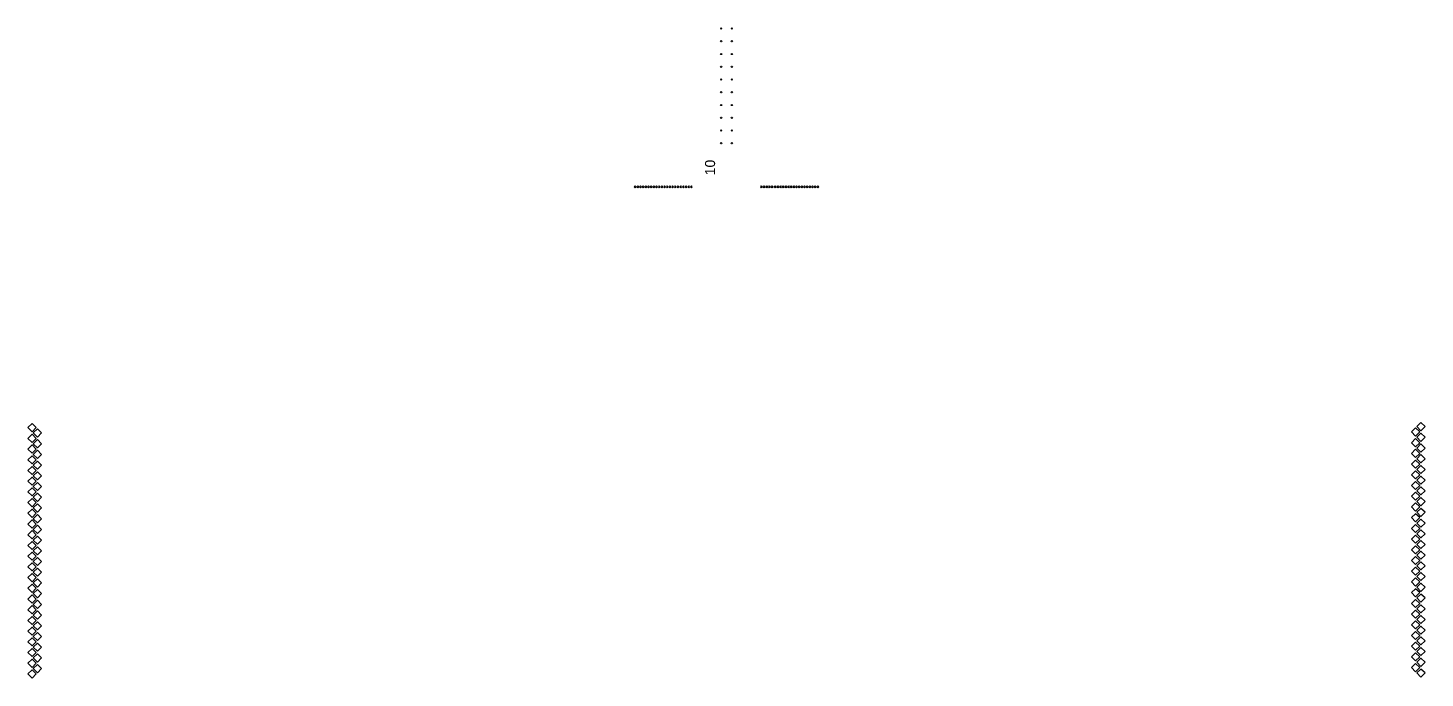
# Model space of a CAD drawing. Header units: inches. Extents: x -5.5 to 5.5, y -35.1 to 35.1.
# Drawn here: x -5.48 to 5.47, y -15.17 to -10.07 of the extents above; entities that cross this region are included whole.
import ezdxf

# ---------------------------------------------------------------- set-up
doc = ezdxf.new("R2010")
doc.units = ezdxf.units.IN
doc.header["$MEASUREMENT"] = 0
doc.styles.get("Standard").update_dxf_attribs({"font": 'arial.ttf'})

# ---------------------------------------------------------------- blocks, each defined once
blk = doc.blocks.new('*U23')
for centre in [(-0.042, 0), (0.042, 0)]:
    blk.add_circle(centre, 0.005)
blk = doc.blocks.new('*U24')
at = {"color": 0, "linetype": 'ByBlock', "lineweight": -2, "transparency": 16777216}
for p in [(0, 0.9), (0, 0.8), (0, 0.7), (0, 0.6), (0, 0.5), (0, 0.4), (0, 0.3), (0, 0.2), (0, 0.1), (0, 0)]:
    blk.add_blockref('*U23', p, dxfattribs=at)

msp = doc.modelspace()

# ---------------------------------------------------------------- linework, layer by layer
for points in [[(-0.714, -11.317), (-0.721, -11.31), (-0.728, -11.317), (-0.721, -11.324)], [(-0.693, -11.317), (-0.7, -11.31), (-0.707, -11.317), (-0.7, -11.324)], [(-0.672, -11.317), (-0.679, -11.31), (-0.686, -11.317), (-0.679, -11.324)], [(-0.651, -11.317), (-0.658, -11.31), (-0.665, -11.317), (-0.658, -11.324)], [(-0.63, -11.317), (-0.637, -11.31), (-0.644, -11.317), (-0.637, -11.324)], [(-0.609, -11.317), (-0.616, -11.31), (-0.623, -11.317), (-0.616, -11.324)], [(-0.588, -11.317), (-0.595, -11.31), (-0.602, -11.317), (-0.595, -11.324)], [(-0.567, -11.317), (-0.574, -11.31), (-0.581, -11.317), (-0.574, -11.324)], [(-0.546, -11.317), (-0.553, -11.31), (-0.56, -11.317), (-0.553, -11.324)], [(-0.525, -11.317), (-0.532, -11.31), (-0.539, -11.317), (-0.532, -11.324)], [(-0.504, -11.317), (-0.511, -11.31), (-0.518, -11.317), (-0.511, -11.324)], [(-0.483, -11.317), (-0.49, -11.31), (-0.497, -11.317), (-0.49, -11.324)], [(-0.462, -11.317), (-0.469, -11.31), (-0.476, -11.317), (-0.469, -11.324)], [(-0.441, -11.317), (-0.448, -11.31), (-0.455, -11.317), (-0.448, -11.324)], [(-0.42, -11.317), (-0.427, -11.31), (-0.434, -11.317), (-0.427, -11.324)], [(-0.399, -11.317), (-0.406, -11.31), (-0.413, -11.317), (-0.406, -11.324)], [(-0.378, -11.317), (-0.385, -11.31), (-0.392, -11.317), (-0.385, -11.324)], [(-0.357, -11.317), (-0.364, -11.31), (-0.371, -11.317), (-0.364, -11.324)], [(-0.336, -11.317), (-0.343, -11.31), (-0.35, -11.317), (-0.343, -11.324)], [(-0.315, -11.317), (-0.322, -11.31), (-0.329, -11.317), (-0.322, -11.324)], [(-0.294, -11.317), (-0.301, -11.31), (-0.308, -11.317), (-0.301, -11.324)], [(-0.273, -11.317), (-0.28, -11.31), (-0.287, -11.317), (-0.28, -11.324)], [(0.263, -11.317), (0.27, -11.31), (0.277, -11.317), (0.27, -11.324)], [(0.284, -11.317), (0.291, -11.31), (0.298, -11.317), (0.291, -11.324)], [(0.305, -11.317), (0.312, -11.31), (0.319, -11.317), (0.312, -11.324)], [(0.326, -11.317), (0.333, -11.31), (0.34, -11.317), (0.333, -11.324)], [(0.347, -11.317), (0.354, -11.31), (0.361, -11.317), (0.354, -11.324)], [(0.368, -11.317), (0.375, -11.31), (0.382, -11.317), (0.375, -11.324)], [(0.389, -11.317), (0.396, -11.31), (0.403, -11.317), (0.396, -11.324)], [(0.41, -11.317), (0.417, -11.31), (0.424, -11.317), (0.417, -11.324)], [(0.431, -11.317), (0.438, -11.31), (0.445, -11.317), (0.438, -11.324)], [(0.452, -11.317), (0.459, -11.31), (0.466, -11.317), (0.459, -11.324)], [(0.473, -11.317), (0.48, -11.31), (0.487, -11.317), (0.48, -11.324)], [(0.494, -11.317), (0.501, -11.31), (0.508, -11.317), (0.501, -11.324)], [(0.515, -11.317), (0.522, -11.31), (0.529, -11.317), (0.522, -11.324)], [(0.536, -11.317), (0.543, -11.31), (0.55, -11.317), (0.543, -11.324)], [(0.557, -11.317), (0.564, -11.31), (0.571, -11.317), (0.564, -11.324)], [(0.578, -11.317), (0.585, -11.31), (0.592, -11.317), (0.585, -11.324)], [(0.599, -11.317), (0.606, -11.31), (0.613, -11.317), (0.606, -11.324)], [(0.62, -11.317), (0.627, -11.31), (0.634, -11.317), (0.627, -11.324)], [(0.641, -11.317), (0.648, -11.31), (0.655, -11.317), (0.648, -11.324)], [(0.662, -11.317), (0.669, -11.31), (0.676, -11.317), (0.669, -11.324)], [(0.683, -11.317), (0.69, -11.31), (0.697, -11.317), (0.69, -11.324)], [(0.704, -11.317), (0.711, -11.31), (0.718, -11.317), (0.711, -11.324)], [(-5.478, -13.205), (-5.446, -13.173), (-5.414, -13.205), (-5.446, -13.237)], [(-5.436, -13.247), (-5.404, -13.215), (-5.372, -13.247), (-5.404, -13.279)], [(5.426, -13.239), (5.394, -13.207), (5.362, -13.239), (5.394, -13.271)], [(5.468, -13.197), (5.436, -13.165), (5.404, -13.197), (5.436, -13.229)], [(-5.446, -13.321), (-5.478, -13.289), (-5.446, -13.257), (-5.414, -13.289)], [(-5.446, -13.405), (-5.478, -13.373), (-5.446, -13.341), (-5.414, -13.373)], [(-5.436, -13.331), (-5.404, -13.299), (-5.372, -13.331), (-5.404, -13.363)], [(5.426, -13.323), (5.394, -13.291), (5.362, -13.323), (5.394, -13.355)], [(5.436, -13.313), (5.468, -13.281), (5.436, -13.249), (5.404, -13.281)], [(5.436, -13.397), (5.468, -13.365), (5.436, -13.333), (5.404, -13.365)], [(-5.446, -13.489), (-5.478, -13.457), (-5.446, -13.425), (-5.414, -13.457)], [(-5.436, -13.415), (-5.404, -13.383), (-5.372, -13.415), (-5.404, -13.447)], [(5.426, -13.407), (5.394, -13.375), (5.362, -13.407), (5.394, -13.439)], [(5.394, -13.46), (5.362, -13.491), (5.394, -13.523), (5.426, -13.491)], [(5.436, -13.481), (5.468, -13.449), (5.436, -13.417), (5.404, -13.449)], [(-5.446, -13.573), (-5.478, -13.541), (-5.446, -13.509), (-5.414, -13.541)], [(-5.404, -13.467), (-5.372, -13.499), (-5.404, -13.531), (-5.436, -13.499)], [(-5.404, -13.551), (-5.372, -13.583), (-5.404, -13.615), (-5.436, -13.583)], [(5.394, -13.544), (5.362, -13.575), (5.394, -13.607), (5.426, -13.575)], [(5.436, -13.565), (5.468, -13.533), (5.436, -13.502), (5.404, -13.533)], [(-5.446, -13.657), (-5.478, -13.625), (-5.446, -13.593), (-5.414, -13.625)], [(-5.446, -13.741), (-5.478, -13.709), (-5.446, -13.677), (-5.414, -13.709)], [(-5.404, -13.635), (-5.372, -13.667), (-5.404, -13.699), (-5.436, -13.667)], [(5.394, -13.628), (5.362, -13.659), (5.394, -13.691), (5.426, -13.659)], [(5.436, -13.649), (5.468, -13.617), (5.436, -13.586), (5.404, -13.617)], [(5.436, -13.733), (5.468, -13.701), (5.436, -13.67), (5.404, -13.701)], [(-5.446, -13.825), (-5.478, -13.793), (-5.446, -13.761), (-5.414, -13.793)], [(-5.404, -13.719), (-5.372, -13.751), (-5.404, -13.783), (-5.436, -13.751)], [(5.394, -13.712), (5.362, -13.743), (5.394, -13.775), (5.426, -13.743)], [(5.436, -13.817), (5.468, -13.785), (5.436, -13.754), (5.404, -13.785)], [(-5.446, -13.909), (-5.478, -13.877), (-5.446, -13.845), (-5.414, -13.877)], [(-5.404, -13.803), (-5.372, -13.835), (-5.404, -13.867), (-5.436, -13.835)], [(-5.404, -13.887), (-5.372, -13.919), (-5.404, -13.951), (-5.436, -13.919)], [(5.394, -13.796), (5.362, -13.827), (5.394, -13.859), (5.426, -13.827)], [(5.394, -13.88), (5.362, -13.911), (5.394, -13.943), (5.426, -13.911)], [(5.436, -13.901), (5.468, -13.869), (5.436, -13.838), (5.404, -13.869)], [(-5.446, -13.993), (-5.478, -13.961), (-5.446, -13.929), (-5.414, -13.961)], [(-5.404, -13.971), (-5.372, -14.003), (-5.404, -14.035), (-5.436, -14.003)], [(5.394, -13.964), (5.362, -13.995), (5.394, -14.027), (5.426, -13.995)], [(5.436, -13.985), (5.468, -13.953), (5.436, -13.922), (5.404, -13.953)], [(5.436, -14.069), (5.468, -14.037), (5.436, -14.006), (5.404, -14.037)], [(5.436, -14.069), (5.468, -14.037), (5.436, -14.006), (5.404, -14.037)], [(-5.446, -14.077), (-5.478, -14.045), (-5.446, -14.013), (-5.414, -14.045)], [(-5.446, -14.077), (-5.478, -14.045), (-5.446, -14.013), (-5.414, -14.045)], [(-5.446, -14.161), (-5.478, -14.129), (-5.446, -14.097), (-5.414, -14.129)], [(-5.436, -14.087), (-5.404, -14.055), (-5.372, -14.087), (-5.404, -14.119)], [(5.426, -14.079), (5.394, -14.048), (5.362, -14.079), (5.394, -14.111)], [(5.436, -14.153), (5.468, -14.121), (5.436, -14.09), (5.404, -14.121)], [(-5.446, -14.245), (-5.478, -14.213), (-5.446, -14.181), (-5.414, -14.213)], [(-5.436, -14.171), (-5.404, -14.139), (-5.372, -14.171), (-5.404, -14.203)], [(-5.404, -14.223), (-5.372, -14.255), (-5.404, -14.287), (-5.436, -14.255)], [(5.426, -14.163), (5.394, -14.132), (5.362, -14.163), (5.394, -14.195)], [(5.394, -14.216), (5.362, -14.247), (5.394, -14.279), (5.426, -14.247)], [(5.436, -14.237), (5.468, -14.205), (5.436, -14.174), (5.404, -14.205)], [(-5.478, -14.297), (-5.446, -14.265), (-5.414, -14.297), (-5.446, -14.329)], [(-5.436, -14.339), (-5.404, -14.307), (-5.372, -14.339), (-5.404, -14.371)], [(5.426, -14.331), (5.394, -14.3), (5.362, -14.331), (5.394, -14.363)], [(5.468, -14.289), (5.436, -14.258), (5.404, -14.289), (5.436, -14.321)], [(-5.446, -14.413), (-5.478, -14.381), (-5.446, -14.349), (-5.414, -14.381)], [(-5.446, -14.497), (-5.478, -14.465), (-5.446, -14.433), (-5.414, -14.465)], [(-5.436, -14.423), (-5.404, -14.391), (-5.372, -14.423), (-5.404, -14.455)], [(5.426, -14.415), (5.394, -14.384), (5.362, -14.415), (5.394, -14.447)], [(5.436, -14.405), (5.468, -14.373), (5.436, -14.342), (5.404, -14.373)], [(5.436, -14.489), (5.468, -14.457), (5.436, -14.426), (5.404, -14.457)], [(-5.446, -14.581), (-5.478, -14.549), (-5.446, -14.517), (-5.414, -14.549)], [(-5.436, -14.507), (-5.404, -14.475), (-5.372, -14.507), (-5.404, -14.539)], [(5.426, -14.499), (5.394, -14.468), (5.362, -14.499), (5.394, -14.531)], [(5.394, -14.552), (5.362, -14.583), (5.394, -14.615), (5.426, -14.583)], [(5.436, -14.573), (5.468, -14.541), (5.436, -14.51), (5.404, -14.541)], [(-5.446, -14.665), (-5.478, -14.633), (-5.446, -14.601), (-5.414, -14.633)], [(-5.404, -14.559), (-5.372, -14.591), (-5.404, -14.623), (-5.436, -14.591)], [(-5.404, -14.643), (-5.372, -14.675), (-5.404, -14.707), (-5.436, -14.675)], [(5.394, -14.636), (5.362, -14.667), (5.394, -14.699), (5.426, -14.667)], [(5.436, -14.657), (5.468, -14.625), (5.436, -14.594), (5.404, -14.625)], [(-5.446, -14.749), (-5.478, -14.717), (-5.446, -14.685), (-5.414, -14.717)], [(-5.446, -14.833), (-5.478, -14.801), (-5.446, -14.769), (-5.414, -14.801)], [(-5.404, -14.727), (-5.372, -14.759), (-5.404, -14.791), (-5.436, -14.759)], [(5.394, -14.72), (5.362, -14.751), (5.394, -14.783), (5.426, -14.751)], [(5.436, -14.741), (5.468, -14.709), (5.436, -14.678), (5.404, -14.709)], [(5.436, -14.825), (5.468, -14.793), (5.436, -14.762), (5.404, -14.793)], [(-5.446, -14.917), (-5.478, -14.885), (-5.446, -14.853), (-5.414, -14.885)], [(-5.404, -14.811), (-5.372, -14.843), (-5.404, -14.875), (-5.436, -14.843)], [(5.394, -14.804), (5.362, -14.835), (5.394, -14.867), (5.426, -14.835)], [(5.436, -14.909), (5.468, -14.877), (5.436, -14.846), (5.404, -14.877)], [(-5.446, -15.001), (-5.478, -14.969), (-5.446, -14.937), (-5.414, -14.969)], [(-5.404, -14.895), (-5.372, -14.927), (-5.404, -14.959), (-5.436, -14.927)], [(-5.404, -14.979), (-5.372, -15.011), (-5.404, -15.043), (-5.436, -15.011)], [(5.394, -14.888), (5.362, -14.919), (5.394, -14.951), (5.426, -14.919)], [(5.394, -14.972), (5.362, -15.003), (5.394, -15.035), (5.426, -15.003)], [(5.436, -14.993), (5.468, -14.961), (5.436, -14.93), (5.404, -14.961)], [(-5.446, -15.085), (-5.478, -15.053), (-5.446, -15.021), (-5.414, -15.053)], [(-5.404, -15.063), (-5.372, -15.095), (-5.404, -15.127), (-5.436, -15.095)], [(5.394, -15.056), (5.362, -15.087), (5.394, -15.119), (5.426, -15.087)], [(5.436, -15.077), (5.468, -15.045), (5.436, -15.014), (5.404, -15.045)], [(5.436, -15.161), (5.468, -15.129), (5.436, -15.098), (5.404, -15.129)], [(-5.446, -15.169), (-5.478, -15.137), (-5.446, -15.105), (-5.414, -15.137)]]:
    msp.add_lwpolyline(points, close=True)

# ---------------------------------------------------------------- block references
msp.add_blockref('*U24', (-0.005, -10.975))

# ---------------------------------------------------------------- texts
at = {"insert": (-0.173, -11.226), "char_height": 0.0785, "attachment_point": 1, "rotation": 90}
msp.add_mtext_dynamic_manual_height_columns('10', width=0.27962, gutter_width=1, heights=[0.136], dxfattribs=at)

doc.saveas('drawing.dxf')
